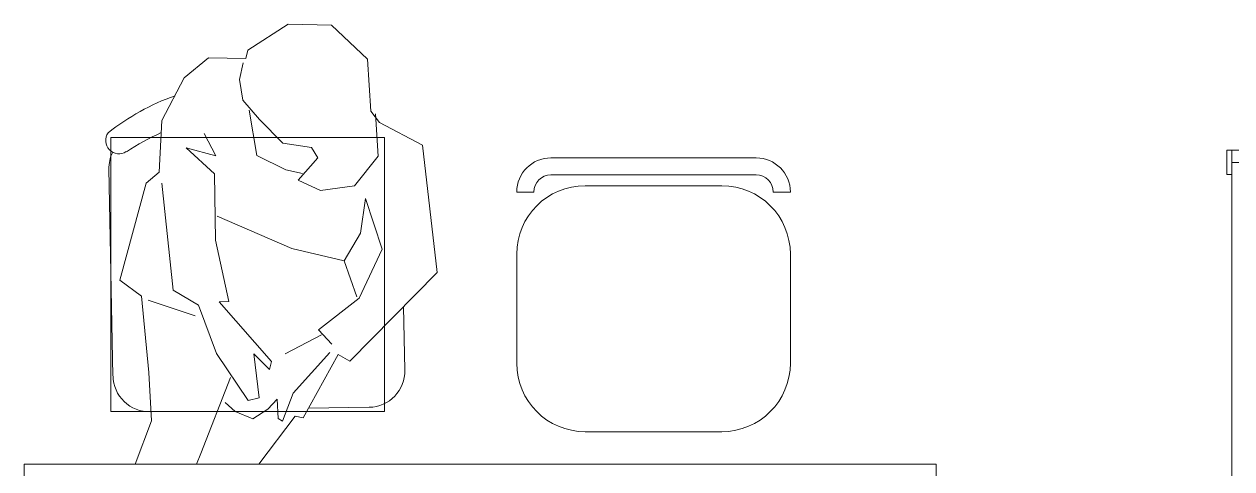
# Model space of a CAD drawing. Header units: metres. Extents: x -17 to 101, y 0 to 79.
# Drawn here: x 58.175 to 60.161, y 24.205 to 24.936 of the extents above; entities that cross this region are included whole.
import ezdxf

# ---------------------------------------------------------------- set-up
doc = ezdxf.new("R2010")
doc.units = ezdxf.units.M
doc.layers.add('Cotas varias El', color=253, linetype='Continuous', lineweight=13)

msp = doc.modelspace()

# ---------------------------------------------------------------- linework, layer by layer
at = {"layer": 'Cotas varias El', "extrusion": (-0.00481, -0.03756, 0.999283)}
for p, q in [((58.5425, 24.8935, 0.0572), (58.609, 24.9359, 0.0592)), ((58.609, 24.9359, 0.0592), (58.6802, 24.9345, 0.0595)), ((58.6802, 24.9345, 0.0595), (58.7394, 24.8786, 0.0576)), ((58.5395, 24.8798, 0.0567), (58.5425, 24.8935, 0.0572)), ((58.4381, 24.8479, 0.055), (58.4781, 24.8805, 0.0565)), ((58.4781, 24.8805, 0.0565), (58.5395, 24.8798, 0.0567)), ((58.529, 24.845, 0.0554), (58.535, 24.8723, 0.0564)), ((58.7394, 24.8786, 0.0576), (58.7449, 24.7931, 0.0544)), ((58.4011, 24.7775, 0.0522), (58.4381, 24.8479, 0.055)), ((58.5343, 24.811, 0.0541), (58.529, 24.845, 0.0554)), ((58.5617, 24.7792, 0.053), (58.5343, 24.811, 0.0541)), ((58.545, 24.7944, 0.0535), (58.5573, 24.7202, 0.0508)), ((58.7449, 24.7931, 0.0544), (58.7594, 24.7742, 0.0538)), ((58.7525, 24.7886, 0.0543), (58.7572, 24.719, 0.0517)), ((58.3968, 24.6928, 0.049), (58.4011, 24.7775, 0.0522)), ((58.6004, 24.7407, 0.0518), (58.5617, 24.7792, 0.053)), ((58.7594, 24.7742, 0.0538), (58.8299, 24.7372, 0.0528)), ((58.4708, 24.7564, 0.0518), (58.4899, 24.7194, 0.0504)), ((58.4899, 24.7194, 0.0504), (58.4414, 24.7329, 0.0507)), ((58.4414, 24.7329, 0.0507), (58.4876, 24.6899, 0.0493)), ((58.6474, 24.7332, 0.0517), (58.6004, 24.7407, 0.0518)), ((58.658, 24.7166, 0.0512), (58.6474, 24.7332, 0.0517)), ((58.8299, 24.7372, 0.0528), (58.8538, 24.5277, 0.045)), ((58.5573, 24.7202, 0.0508), (58.605, 24.6968, 0.0502)), ((58.6255, 24.6795, 0.0496), (58.658, 24.7166, 0.0512)), ((58.7572, 24.719, 0.0517), (58.7179, 24.6705, 0.0497)), ((58.3208, 24.3583, 0.0361), (58.3139, 24.698, 0.0488)), ((58.3756, 24.6746, 0.0482), (58.3968, 24.6928, 0.049)), ((58.4876, 24.6899, 0.0493), (58.4894, 24.5809, 0.0452)), ((58.605, 24.6968, 0.0502), (58.6323, 24.6908, 0.0501)), ((58.332, 24.5156, 0.042), (58.3756, 24.6746, 0.0482)), ((58.4199, 24.4991, 0.0418), (58.4013, 24.6746, 0.0483)), ((58.6619, 24.6629, 0.0492), (58.6255, 24.6795, 0.0496)), ((58.7179, 24.6705, 0.0497), (58.6619, 24.6629, 0.0492)), ((58.728, 24.5926, 0.0468), (58.7362, 24.6493, 0.049)), ((58.7362, 24.6493, 0.049), (58.7636, 24.5662, 0.046)), ((58.4923, 24.6203, 0.0467), (58.6152, 24.5675, 0.0453)), ((58.7008, 24.5472, 0.045), (58.728, 24.5926, 0.0468)), ((58.4894, 24.5809, 0.0452), (58.5116, 24.4803, 0.0416)), ((58.6152, 24.5675, 0.0453), (58.7008, 24.5472, 0.045)), ((58.7008, 24.5472, 0.045), (58.7221, 24.4882, 0.0429)), ((58.7636, 24.5662, 0.046), (58.7259, 24.4859, 0.0428)), ((58.8538, 24.5277, 0.045), (58.7102, 24.3822, 0.0388)), ((58.3677, 24.4892, 0.0412), (58.332, 24.5156, 0.042)), ((58.3801, 24.3636, 0.0365), (58.3677, 24.4892, 0.0412)), ((58.4616, 24.4742, 0.0411), (58.4199, 24.4991, 0.0418)), ((58.379, 24.4824, 0.041), (58.4563, 24.4568, 0.0404)), ((58.4913, 24.3948, 0.0383), (58.4616, 24.4742, 0.0411)), ((58.5116, 24.4803, 0.0416), (58.4957, 24.4795, 0.0415)), ((58.4957, 24.4795, 0.0415), (58.5815, 24.382, 0.0382)), ((58.7259, 24.4859, 0.0428), (58.6586, 24.4336, 0.0405)), ((58.7986, 24.4717, 0.0426), (58.8007, 24.3679, 0.0387)), ((58.6586, 24.4336, 0.0405), (58.6806, 24.4102, 0.0397)), ((58.6639, 24.4253, 0.0402), (58.6042, 24.3942, 0.0388)), ((58.543, 24.3177, 0.0356), (58.4913, 24.3948, 0.0383)), ((58.5785, 24.3684, 0.0377), (58.5527, 24.3941, 0.0385)), ((58.5527, 24.3941, 0.0385), (58.5612, 24.3222, 0.0359)), ((58.6172, 24.3299, 0.0364), (58.6776, 24.3966, 0.0392)), ((58.6913, 24.3935, 0.0392), (58.6339, 24.2891, 0.035)), ((58.7102, 24.3822, 0.0388), (58.6913, 24.3935, 0.0392)), ((58.5815, 24.382, 0.0382), (58.5785, 24.3684, 0.0377)), ((58.384, 24.2842, 0.0336), (58.3801, 24.3636, 0.0365)), ((58.5141, 24.3555, 0.0369), (58.4652, 24.2306, 0.032)), ((58.5999, 24.2837, 0.0346), (58.6172, 24.3299, 0.0364)), ((58.5051, 24.3146, 0.0353), (58.5218, 24.2995, 0.0348)), ((58.5612, 24.3222, 0.0359), (58.543, 24.3177, 0.0356)), ((58.5756, 24.3033, 0.0352), (58.5907, 24.32, 0.0359)), ((58.5907, 24.32, 0.0359), (58.5923, 24.2882, 0.0347)), ((58.3832, 24.2996, 0.0342), (58.382, 24.2996, 0.0342)), ((58.5218, 24.2995, 0.0348), (58.5506, 24.2874, 0.0345)), ((58.5506, 24.2874, 0.0345), (58.5756, 24.3033, 0.0352)), ((58.6203, 24.2921, 0.035), (58.5606, 24.2129, 0.0318)), ((58.6339, 24.2891, 0.035), (58.6203, 24.2921, 0.035)), ((58.7419, 24.3068, 0.0362), (58.6426, 24.3048, 0.0356)), ((58.3573, 24.2129, 0.0308), (58.384, 24.2842, 0.0336)), ((58.5923, 24.2882, 0.0347), (58.5999, 24.2837, 0.0346)), ((58.4652, 24.2306, 0.032), (58.4583, 24.2129, 0.0313))]:
    msp.add_line(p, q, dxfattribs=at)
at = {"layer": 'Cotas varias El', "linetype": 'ByBlock'}
for p, q in [((59.0411, 24.7164, 0.0424), (59.3786, 24.7164, 0.0424)), ((59.0411, 24.6882, 0.0424), (59.3786, 24.6882, 0.0424)), ((59.3223, 24.6706, 0.0424), (59.0973, 24.6706, 0.0424)), ((58.9848, 24.6601, 0.0424), (59.0129, 24.6601, 0.0424)), ((59.4348, 24.6601, 0.0424), (59.4067, 24.6601, 0.0424)), ((58.9848, 24.3789, 0.0424), (58.9848, 24.5581, 0.0424)), ((59.4348, 24.3789, 0.0424), (59.4348, 24.5581, 0.0424)), ((59.0973, 24.2664, 0.0424), (59.3223, 24.2664, 0.0424))]:
    msp.add_line(p, q, dxfattribs=at)
at = {"layer": 'Cotas varias El', "elevation": 0.0424}
msp.add_lwpolyline([(58.3174, 24.7496), (58.7674, 24.7496), (58.7674, 24.2996), (58.3174, 24.2996), (58.3174, 24.7496)], dxfattribs=at)
at = {"layer": 'Cotas varias El', "linetype": 'Continuous'}
for points in [[(60.1608, 24.6889), (60.1528, 24.6889), (60.1528, 24.7289), (60.1608, 24.7289)], [(60.1608, 24.7089), (60.2808, 24.7089), (60.2808, 24.7289), (60.1608, 24.7289)]]:
    msp.add_lwpolyline(points, close=True, dxfattribs=at)
at = {"layer": 'Cotas varias El'}
msp.add_lwpolyline([(60.1608, 22.8339), (60.1608, 24.7089)], dxfattribs=at)
at = {"layer": 'Cotas varias El', "elevation": 0.0424}
msp.add_lwpolyline([(58.1748, 24.2129), (59.6748, 24.2129), (59.6748, 23.6129), (58.1748, 23.6129)], close=True, dxfattribs=at)
at = {"layer": 'Cotas varias El', "extrusion": (-0.00481, -0.03756, 0.999283)}
for centre, radius, start, end in [((54.9801, 31.6619, -1.1594), 0.4, 117.2171, 135.3209), ((54.715, 31.9328, -1.1594), 0.0219, 151.7609, 310.4784), ((54.9865, 31.6189, -1.1594), 0.3928, 121.3124, 130.8752), ((54.7639, 31.8927, -1.1594), 0.06, 160.8665, 188.451), ((54.8138, 31.5563, -1.1594), 0.06, 188.451, 278.451), ((55.1699, 31.6093, -1.1594), 0.06, 278.451, 8.451)]:
    msp.add_arc(centre, radius, start, end, dxfattribs=at)
at = {"layer": 'Cotas varias El', "linetype": 'ByBlock'}
for centre, radius, start, end in [((59.0411, 24.6601, 0.0424), 0.0562, 90, 180), ((59.3786, 24.6601, 0.0424), 0.0562, 0, 90), ((59.0411, 24.6601, 0.0424), 0.0281, 90, 180), ((59.3786, 24.6601, 0.0424), 0.0281, 0, 90), ((59.0973, 24.5581, 0.0424), 0.1125, 90, 180), ((59.3223, 24.5581, 0.0424), 0.1125, 0, 90), ((59.0973, 24.3789, 0.0424), 0.1125, 180, 270), ((59.3223, 24.3789, 0.0424), 0.1125, 270, 0)]:
    msp.add_arc(centre, radius, start, end, dxfattribs=at)

doc.saveas('drawing.dxf')
